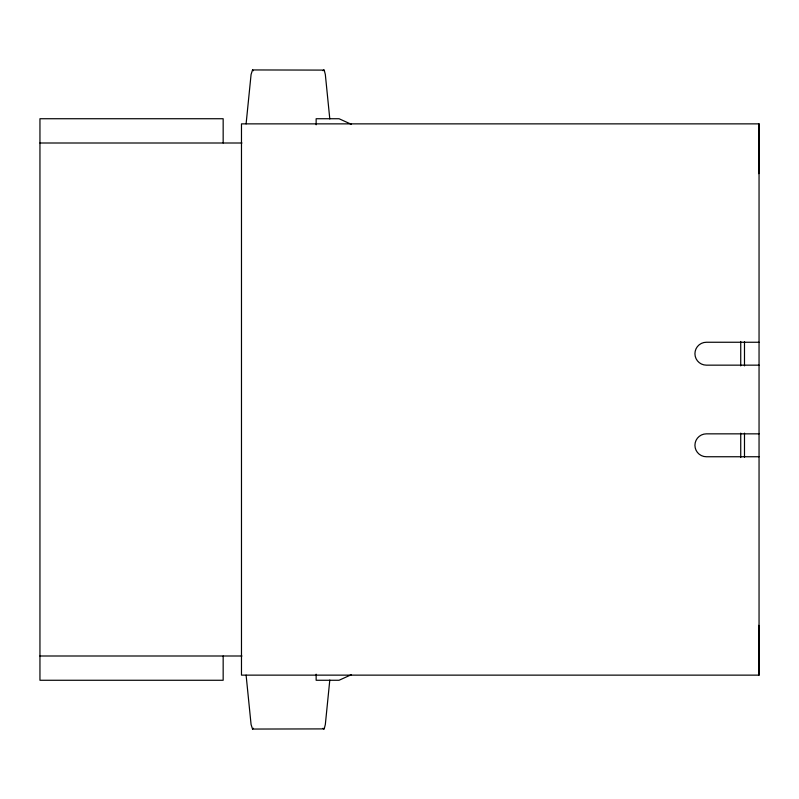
<?xml version="1.0" encoding="UTF-8"?>
<svg xmlns="http://www.w3.org/2000/svg" width="799" height="799" viewBox="0 0 799 799"><rect width="100%" height="100%" fill="white"/><g stroke="black" fill="none" stroke-linecap="round" stroke-linejoin="round"><path stroke-width="1.2" d="M759.04 170.676L758.74 173.643A28.704 28.704 0 0 0 759.04 170.676L759.05 123.865L241.478 123.865L241.478 675.135L759.05 675.135L759.05 123.865M246.102 123.875L251.076 74.507L252.534 69.942L324.214 70.102L325.333 74.507L329.797 118.941M329.797 680.059L325.333 724.493L324.214 728.898L252.534 729.058L251.076 724.493L246.102 675.125M323.066 70.751L323.865 69.942M253.333 728.249L252.534 729.058M351.32 674.706L339.036 680.269L316.144 680.269L316.144 674.196M39.95 143.001L241.957 143.001M759.05 342.252L706.376 342.252A11.446 11.446 0 0 0 694.93 353.697A11.446 11.446 0 0 0 706.376 365.153L759.05 365.153M759.05 433.847L706.376 433.847A11.446 11.446 0 0 0 694.93 445.303A11.446 11.446 0 0 0 706.376 456.748L759.05 456.748M39.95 655.999L241.957 655.999M351.32 124.294L339.036 118.731L316.144 118.731L316.144 124.804M252.534 69.942L253.333 70.751M323.865 729.058L323.066 728.249M759.04 628.324L758.74 625.357A28.704 28.704 0 0 1 759.04 628.324L759.05 675.135M744.488 341.553L744.488 365.862M744.488 433.138L744.488 457.447M740.733 341.463L740.733 365.892M740.733 433.108L740.733 457.537M223.161 143.001L223.161 118.731L39.95 118.731L39.95 680.269L223.161 680.269L223.161 655.999"/></g></svg>
